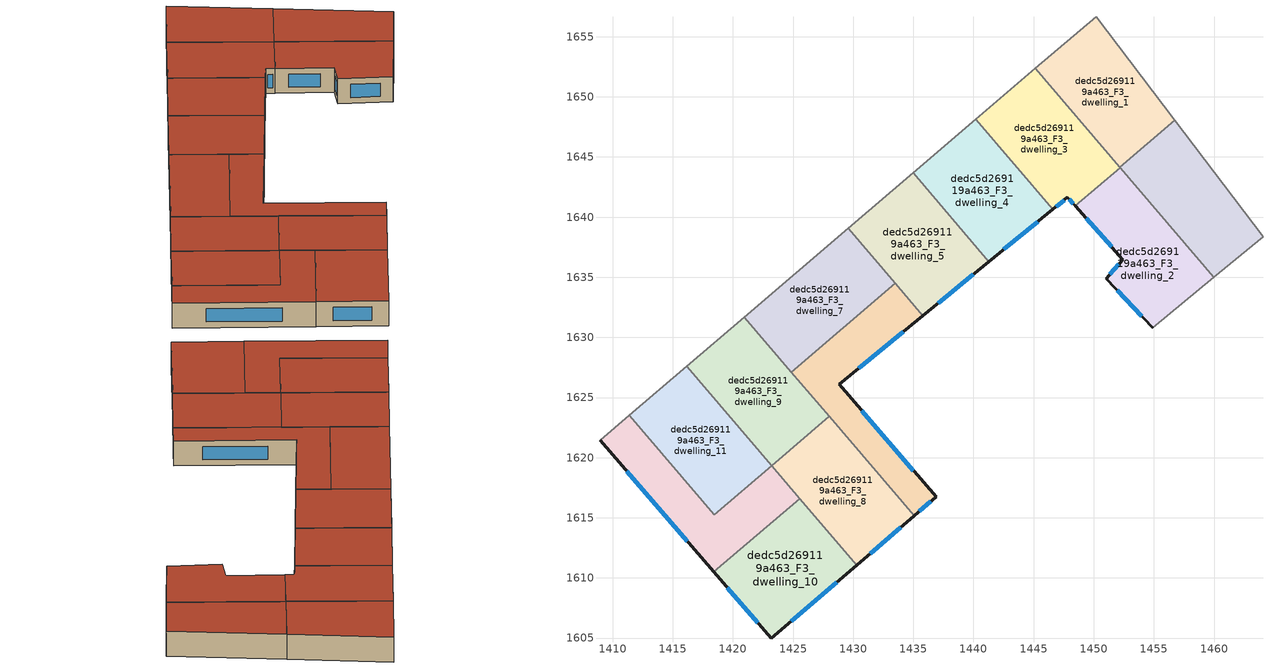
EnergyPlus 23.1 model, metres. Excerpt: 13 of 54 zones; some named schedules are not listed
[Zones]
dedc5d269119a463_F3_dwelling_0
 floor to dedc5d269119a463_F2_dwelling_0 (EU_floor_Construction): 1456.74,1648.04 1464.07,1638.38 1459.98,1634.99 1452.17,1644.14 z9
 wall to dedc5d269119a463_F3_dwelling_1 (EU_wall_Construction): 1456.74,1648.04 1452.17,1644.14 z9:12
 wall adiabatic (EU_wall_Construction): 1459.98,1634.99 1464.07,1638.38 1456.74,1648.04 z9:12
 wall to dedc5d269119a463_F3_dwelling_2 (EU_wall_Construction): 1452.19,1644.12 1459.98,1634.99 z9:12
 wall to dedc5d269119a463_F3_dwelling_3 (EU_wall_Construction): 1452.17,1644.14 1452.19,1644.12 z9:12
 roof outside (EU_roof_Construction): 1464.07,1638.38 1456.74,1648.04 1452.17,1644.14 1459.98,1634.99 z12
dedc5d269119a463_F3_dwelling_1
 floor to dedc5d269119a463_F2_dwelling_1 (EU_floor_Construction): 1450.2,1656.67 1456.74,1648.04 1452.17,1644.14 1445.15,1652.36 z9
 wall adiabatic (EU_wall_Construction): 1456.74,1648.04 1450.2,1656.67 1445.15,1652.36 z9:12
 wall to dedc5d269119a463_F3_dwelling_3 (EU_wall_Construction): 1445.15,1652.36 1452.17,1644.14 z9:12
 roof outside (EU_roof_Construction): 1456.74,1648.04 1450.2,1656.67 1445.15,1652.36 1452.17,1644.14 z12
dedc5d269119a463_F3_dwelling_10
 floor to dedc5d269119a463_F2_dwelling_10 (EU_floor_Construction): 1425.57,1616.6 1430.29,1611.07 1423.19,1604.98 1418.41,1610.5 z9
 wall outside (EU_wall_Construction): 1418.41,1610.5 1423.19,1604.98 1430.29,1611.07 z9:12
 wall to dedc5d269119a463_F3_dwelling_12 (EU_wall_Construction): 1425.57,1616.6 1418.41,1610.5 z9:12
 wall to dedc5d269119a463_F3_dwelling_8 (EU_wall_Construction): 1430.29,1611.07 1425.57,1616.6 z9:12
 window (EU_Window_Construction): 1419.54,1609.2 1422.07,1606.27 / 1424.86,1606.41 1428.62,1609.64 z9.7:11.3
 roof outside (EU_roof_Construction): 1430.29,1611.07 1425.57,1616.6 1418.41,1610.5 1423.19,1604.98 z12
dedc5d269119a463_F3_dwelling_11
 floor to dedc5d269119a463_F2_dwelling_11 (EU_floor_Construction): 1416.17,1627.61 1423.23,1619.33 1418.45,1615.25 1411.39,1623.53 z9
 wall to dedc5d269119a463_F3_dwelling_12 (EU_wall_Construction): 1411.39,1623.53 1418.45,1615.25 1423.23,1619.33 z9:12
 wall adiabatic (EU_wall_Construction): 1416.17,1627.61 1411.39,1623.53 z9:12
 wall to dedc5d269119a463_F3_dwelling_9 (EU_wall_Construction): 1423.23,1619.34 1416.17,1627.61 z9:12
 roof outside (EU_roof_Construction): 1423.23,1619.33 1416.17,1627.61 1411.39,1623.53 1418.45,1615.25 z12
dedc5d269119a463_F3_dwelling_12
 floor to dedc5d269119a463_F2_dwelling_12 (EU_floor_Construction): 1423.23,1619.33 1425.57,1616.6 1418.41,1610.5 1408.95,1621.44 1411.39,1623.53 1418.45,1615.25 z9
 wall outside (EU_wall_Construction): 1408.95,1621.44 1418.41,1610.5 z9:12
 wall adiabatic (EU_wall_Construction): 1411.39,1623.53 1408.95,1621.44 z9:12
 wall to dedc5d269119a463_F3_dwelling_8 (EU_wall_Construction): 1425.56,1616.6 1423.23,1619.33 z9:12
 window (EU_Window_Construction): 1411.17,1618.87 1416.19,1613.07 z9.7:11.3
 roof outside (EU_roof_Construction): 1425.57,1616.6 1423.23,1619.33 1418.45,1615.25 1411.39,1623.53 1408.95,1621.44 1418.41,1610.5 z12
dedc5d269119a463_F3_dwelling_2
 floor to dedc5d269119a463_F2_dwelling_2 (EU_floor_Construction): 1452.19,1644.12 1459.98,1634.99 1454.9,1630.8 1451.02,1634.88 1452.41,1636.47 1448.45,1640.93 z9
 wall outside (EU_wall_Construction): 1448.45,1640.93 1452.41,1636.47 1451.02,1634.88 1454.9,1630.8 z9:12
 wall to dedc5d269119a463_F3_dwelling_3 (EU_wall_Construction): 1452.19,1644.12 1448.45,1640.93 z9:12
 wall adiabatic (EU_wall_Construction): 1454.9,1630.8 1459.98,1634.99 z9:12
 window (EU_Window_Construction): 1451.93,1633.92 1453.99,1631.75 / 1452.08,1636.1 1451.35,1635.25 / 1449.38,1639.88 1451.48,1637.52 z9.7:11.3
 roof outside (EU_roof_Construction): 1459.98,1634.99 1452.19,1644.12 1448.45,1640.93 1452.41,1636.47 1451.02,1634.88 1454.9,1630.8 z12
dedc5d269119a463_F3_dwelling_3
 floor to dedc5d269119a463_F2_dwelling_3 (EU_floor_Construction): 1445.15,1652.36 1452.19,1644.12 1448.45,1640.93 1447.82,1641.65 1446.59,1640.64 1440.2,1648.13 z9
 wall outside (EU_wall_Construction): 1446.59,1640.64 1447.82,1641.65 1448.45,1640.93 z9:12
 wall adiabatic (EU_wall_Construction): 1445.15,1652.36 1440.2,1648.13 z9:12
 wall to dedc5d269119a463_F3_dwelling_4 (EU_wall_Construction): 1440.2,1648.13 1446.59,1640.64 z9:12
 window (EU_Window_Construction): 1447.97,1641.48 1448.3,1641.1 / 1446.88,1640.88 1447.53,1641.41 z9.7:11.3
 roof outside (EU_roof_Construction): 1452.19,1644.12 1445.15,1652.36 1440.2,1648.13 1446.59,1640.64 1447.82,1641.65 1448.45,1640.93 z12
dedc5d269119a463_F3_dwelling_4
 floor to dedc5d269119a463_F2_dwelling_4 (EU_floor_Construction): 1440.2,1648.13 1446.59,1640.64 1441.28,1636.29 1434.98,1643.67 z9
 wall outside (EU_wall_Construction): 1441.28,1636.29 1446.59,1640.64 z9:12
 wall adiabatic (EU_wall_Construction): 1440.2,1648.13 1434.98,1643.67 z9:12
 wall to dedc5d269119a463_F3_dwelling_5 (EU_wall_Construction): 1434.98,1643.67 1441.28,1636.29 z9:12
 window (EU_Window_Construction): 1442.53,1637.32 1445.34,1639.62 z9.7:11.3
 roof outside (EU_roof_Construction): 1446.59,1640.64 1440.2,1648.13 1434.98,1643.67 1441.28,1636.29 z12
dedc5d269119a463_F3_dwelling_5
 floor to dedc5d269119a463_F2_dwelling_5 (EU_floor_Construction): 1434.98,1643.67 1441.28,1636.29 1435.79,1631.79 1429.58,1639.06 z9
 wall outside (EU_wall_Construction): 1435.79,1631.79 1441.28,1636.29 z9:12
 wall adiabatic (EU_wall_Construction): 1434.98,1643.67 1429.58,1639.06 z9:12
 wall to dedc5d269119a463_F3_dwelling_7 (EU_wall_Construction): 1429.58,1639.06 1433.49,1634.48 z9:12
 wall to dedc5d269119a463_F3_dwelling_6 (EU_wall_Construction): 1433.49,1634.48 1435.79,1631.79 z9:12
 window (EU_Window_Construction): 1437.08,1632.85 1439.99,1635.24 z9.7:11.3
 roof outside (EU_roof_Construction): 1441.28,1636.29 1434.98,1643.67 1429.58,1639.06 1435.79,1631.79 z12
dedc5d269119a463_F3_dwelling_6
 floor to dedc5d269119a463_F2_dwelling_6 (EU_floor_Construction): 1435.79,1631.79 1428.83,1626.1 1436.89,1616.73 1435.06,1615.17 1424.86,1627.11 1433.49,1634.48 z9
 wall outside (EU_wall_Construction): 1435.06,1615.17 1436.89,1616.73 1428.83,1626.1 1435.79,1631.79 z9:12
 wall to dedc5d269119a463_F3_dwelling_7 (EU_wall_Construction): 1433.49,1634.48 1424.86,1627.11 z9:12
 wall to dedc5d269119a463_F3_dwelling_8 (EU_wall_Construction): 1428.01,1623.42 1435.06,1615.17 z9:12
 wall to dedc5d269119a463_F3_dwelling_9 (EU_wall_Construction): 1424.86,1627.11 1428.01,1623.42 z9:12
 window (EU_Window_Construction): 1435,1618.93 1430.72,1623.9 / 1435.49,1615.53 1436.46,1616.37 / 1430.47,1627.44 1434.15,1630.46 z9.7:11.3
 roof outside (EU_roof_Construction): 1436.89,1616.73 1428.83,1626.1 1435.79,1631.79 1433.49,1634.48 1424.86,1627.11 1435.06,1615.17 z12
dedc5d269119a463_F3_dwelling_7
 floor to dedc5d269119a463_F2_dwelling_7 (EU_floor_Construction): 1429.58,1639.06 1433.49,1634.48 1424.86,1627.11 1420.95,1631.69 z9
 wall adiabatic (EU_wall_Construction): 1429.58,1639.06 1420.95,1631.69 z9:12
 wall to dedc5d269119a463_F3_dwelling_9 (EU_wall_Construction): 1420.95,1631.69 1424.86,1627.11 z9:12
 roof outside (EU_roof_Construction): 1433.49,1634.48 1429.58,1639.06 1420.95,1631.69 1424.86,1627.11 z12
dedc5d269119a463_F3_dwelling_8
 floor to dedc5d269119a463_F2_dwelling_8 (EU_floor_Construction): 1428.01,1623.42 1435.06,1615.17 1430.29,1611.07 1423.23,1619.34 z9
 wall outside (EU_wall_Construction): 1430.29,1611.07 1435.06,1615.17 z9:12
 wall to dedc5d269119a463_F3_dwelling_9 (EU_wall_Construction): 1428.01,1623.42 1423.23,1619.34 z9:12
 window (EU_Window_Construction): 1431.41,1612.03 1433.94,1614.2 z9.7:11.3
 roof outside (EU_roof_Construction): 1435.06,1615.17 1428.01,1623.42 1423.23,1619.34 1430.29,1611.07 z12
dedc5d269119a463_F3_dwelling_9
 floor to dedc5d269119a463_F2_dwelling_9 (EU_floor_Construction): 1420.95,1631.69 1428.01,1623.42 1423.23,1619.34 1416.17,1627.61 z9
 wall adiabatic (EU_wall_Construction): 1420.95,1631.69 1416.17,1627.61 z9:12
 roof outside (EU_roof_Construction): 1428.01,1623.42 1420.95,1631.69 1416.17,1627.61 1423.23,1619.34 z12
[Building]
EU S2 Campaign: North Axis=0; Terrain=City; Solar Distribution=FullExterior
[Site:Location]
Budapest.Ferenc.Liszt.Intl.AP: Latitude=47.437; Longitude=19.256; Time Zone=1; Elevation=185
[SizingPeriod:WeatherFileDays]
AnnualSizingPeriod: Begin Month=1; Begin Day of Month=1; End Month=12; End Day of Month=31; Day of Week for Start Day=Monday; Use Weather File Daylight Saving Period=No; Use Weather File Rain and Snow Indicators=No
[MATERIAL]
EU_InternalMass_Material: Roughness=MediumRough; Thickness=0.1; Conductivity=1; Density=1800; Specific Heat=900; Thermal Absorptance=0.9; Solar Absorptance=0.7; Visible Absorptance=0.7
[MATERIAL:NOMASS] Roughness=MediumRough; Thermal Absorptance=0.9; Solar Absorptance=0.7; Visible Absorptance=0.7
Name | Thermal Resistance
EU_wall_NoMass | 0.832559
EU_roof_NoMass | 1.39638
EU_floor_NoMass | 0.872794
[WINDOWMATERIAL:SIMPLEGLAZINGSYSTEM]
EU_Window_SimpleGlazing: UFactor=2.79869; Solar Heat Gain Coefficient=0.75; Visible Transmittance=0.75
[CONSTRUCTION]
EU_wall_Construction: EU_wall_NoMass
EU_roof_Construction: EU_roof_NoMass
EU_floor_Construction: EU_floor_NoMass
EU_Window_Construction: EU_Window_SimpleGlazing
EU_InternalMass_Construction: EU_InternalMass_Material
[ZONE] Type=1; Multiplier=1; Ceiling Height=autocalculate; Floor Area=autocalculate; Part of Total Floor Area=Yes
Name | Volume
dedc5d269119a463_F3_dwelling_0; dedc5d269119a463_F3_dwelling_10 | 205.033
dedc5d269119a463_F3_dwelling_1 | 205.01
dedc5d269119a463_F3_dwelling_11 | 205.008
dedc5d269119a463_F3_dwelling_12 | 205.024
dedc5d269119a463_F3_dwelling_2; dedc5d269119a463_F3_dwelling_3 | 206.947
dedc5d269119a463_F3_dwelling_4 | 201.192
dedc5d269119a463_F3_dwelling_5; dedc5d269119a463_F3_dwelling_7 | 205.021
dedc5d269119a463_F3_dwelling_6 | 205
dedc5d269119a463_F3_dwelling_8 | 205.044
dedc5d269119a463_F3_dwelling_9 | 205.027
[INTERNALMASS] Construction=EU_InternalMass_Construction
Name | Zone or ZoneList | Surface Area
dedc5d269119a463_F3_dwelling_0_EU_InternalMass | dedc5d269119a463_F3_dwelling_0 | 68.3447
dedc5d269119a463_F3_dwelling_1_EU_InternalMass | dedc5d269119a463_F3_dwelling_1 | 68.3371
dedc5d269119a463_F3_dwelling_2_EU_InternalMass | dedc5d269119a463_F3_dwelling_2 | 68.9816
dedc5d269119a463_F3_dwelling_3_EU_InternalMass | dedc5d269119a463_F3_dwelling_3 | 68.9829
dedc5d269119a463_F3_dwelling_4_EU_InternalMass | dedc5d269119a463_F3_dwelling_4 | 67.0638
dedc5d269119a463_F3_dwelling_5_EU_InternalMass | dedc5d269119a463_F3_dwelling_5 | 68.3403
dedc5d269119a463_F3_dwelling_6_EU_InternalMass | dedc5d269119a463_F3_dwelling_6 | 68.3325
dedc5d269119a463_F3_dwelling_7_EU_InternalMass | dedc5d269119a463_F3_dwelling_7 | 68.3415
dedc5d269119a463_F3_dwelling_8_EU_InternalMass | dedc5d269119a463_F3_dwelling_8 | 68.3471
dedc5d269119a463_F3_dwelling_9_EU_InternalMass | dedc5d269119a463_F3_dwelling_9 | 68.343
dedc5d269119a463_F3_dwelling_10_EU_InternalMass | dedc5d269119a463_F3_dwelling_10 | 68.3455
dedc5d269119a463_F3_dwelling_11_EU_InternalMass | dedc5d269119a463_F3_dwelling_11 | 68.3355
dedc5d269119a463_F3_dwelling_12_EU_InternalMass | dedc5d269119a463_F3_dwelling_12 | 68.3415
[OTHEREQUIPMENT] Fuel Type=Electricity; Design Level Calculation Method=Watts/Area; Power per Zone Floor Area=1; Fraction Latent=0; Fraction Radiant=0; Fraction Lost=0; Carbon Dioxide Generation Rate=0; EndUse Subcategory=EU_Step8_InternalGains
Name | Zone or ZoneList or Space or SpaceList | Schedule
EU_Step8_InternalGain_dedc5d269119a463_F3_dwelling_0_f000 | dedc5d269119a463_F3_dwelling_0 | EU_Step8_GainSchedule_dedc5d269119a463_F3_dwelling_0_f000
EU_Step8_InternalGain_dedc5d269119a463_F3_dwelling_1_f000 | dedc5d269119a463_F3_dwelling_1 | EU_Step8_GainSchedule_dedc5d269119a463_F3_dwelling_1_f000
EU_Step8_InternalGain_dedc5d269119a463_F3_dwelling_2_f000 | dedc5d269119a463_F3_dwelling_2 | EU_Step8_GainSchedule_dedc5d269119a463_F3_dwelling_2_f000
EU_Step8_InternalGain_dedc5d269119a463_F3_dwelling_3_f000 | dedc5d269119a463_F3_dwelling_3 | EU_Step8_GainSchedule_dedc5d269119a463_F3_dwelling_3_f000
EU_Step8_InternalGain_dedc5d269119a463_F3_dwelling_4_f000 | dedc5d269119a463_F3_dwelling_4 | EU_Step8_GainSchedule_dedc5d269119a463_F3_dwelling_4_f000
EU_Step8_InternalGain_dedc5d269119a463_F3_dwelling_5_f000 | dedc5d269119a463_F3_dwelling_5 | EU_Step8_GainSchedule_dedc5d269119a463_F3_dwelling_5_f000
EU_Step8_InternalGain_dedc5d269119a463_F3_dwelling_6_f000 | dedc5d269119a463_F3_dwelling_6 | EU_Step8_GainSchedule_dedc5d269119a463_F3_dwelling_6_f000
EU_Step8_InternalGain_dedc5d269119a463_F3_dwelling_7_f000 | dedc5d269119a463_F3_dwelling_7 | EU_Step8_GainSchedule_dedc5d269119a463_F3_dwelling_7_f000
EU_Step8_InternalGain_dedc5d269119a463_F3_dwelling_8_f000 | dedc5d269119a463_F3_dwelling_8 | EU_Step8_GainSchedule_dedc5d269119a463_F3_dwelling_8_f000
EU_Step8_InternalGain_dedc5d269119a463_F3_dwelling_9_f000 | dedc5d269119a463_F3_dwelling_9 | EU_Step8_GainSchedule_dedc5d269119a463_F3_dwelling_9_f000
EU_Step8_InternalGain_dedc5d269119a463_F3_dwelling_10_f000 | dedc5d269119a463_F3_dwelling_10 | EU_Step8_GainSchedule_dedc5d269119a463_F3_dwelling_10_f000
EU_Step8_InternalGain_dedc5d269119a463_F3_dwelling_11_f000 | dedc5d269119a463_F3_dwelling_11 | EU_Step8_GainSchedule_dedc5d269119a463_F3_dwelling_11_f000
EU_Step8_InternalGain_dedc5d269119a463_F3_dwelling_12_f000 | dedc5d269119a463_F3_dwelling_12 | EU_Step8_GainSchedule_dedc5d269119a463_F3_dwelling_12_f000
[ZONEVENTILATION:DESIGNFLOWRATE] Schedule=EU_AlwaysOn; Design Flow Rate Calculation Method=AirChanges/Hour; Air Changes per Hour=0.475469; Ventilation Type=Natural; Fan Pressure Rise=0; Fan Total Efficiency=1; Constant Term Coefficient=1; Temperature Term Coefficient=0; Velocity Term Coefficient=0; Velocity Squared Term Coefficient=0; Minimum Indoor Temperature=-100; Maximum Indoor Temperature=100; Delta Temperature=-100; Minimum Outdoor Temperature=-100; Maximum Outdoor Temperature=100; Maximum Wind Speed=40
Name | Zone or ZoneList or Space or SpaceList
EU_ConstantAir_dedc5d269119a463_F3_dwelling_0 | dedc5d269119a463_F3_dwelling_0
EU_ConstantAir_dedc5d269119a463_F3_dwelling_1 | dedc5d269119a463_F3_dwelling_1
EU_ConstantAir_dedc5d269119a463_F3_dwelling_2 | dedc5d269119a463_F3_dwelling_2
EU_ConstantAir_dedc5d269119a463_F3_dwelling_3 | dedc5d269119a463_F3_dwelling_3
EU_ConstantAir_dedc5d269119a463_F3_dwelling_4 | dedc5d269119a463_F3_dwelling_4
EU_ConstantAir_dedc5d269119a463_F3_dwelling_5 | dedc5d269119a463_F3_dwelling_5
EU_ConstantAir_dedc5d269119a463_F3_dwelling_6 | dedc5d269119a463_F3_dwelling_6
EU_ConstantAir_dedc5d269119a463_F3_dwelling_7 | dedc5d269119a463_F3_dwelling_7
EU_ConstantAir_dedc5d269119a463_F3_dwelling_8 | dedc5d269119a463_F3_dwelling_8
EU_ConstantAir_dedc5d269119a463_F3_dwelling_9 | dedc5d269119a463_F3_dwelling_9
EU_ConstantAir_dedc5d269119a463_F3_dwelling_10 | dedc5d269119a463_F3_dwelling_10
EU_ConstantAir_dedc5d269119a463_F3_dwelling_11 | dedc5d269119a463_F3_dwelling_11
EU_ConstantAir_dedc5d269119a463_F3_dwelling_12 | dedc5d269119a463_F3_dwelling_12
[HVACTEMPLATE:ZONE:IDEALLOADSAIRSYSTEM] System Availability Schedule=EU_AlwaysOn; Maximum Heating Supply Air Temperature=50; Minimum Cooling Supply Air Temperature=13; Maximum Heating Supply Air Humidity Ratio=0.0156; Minimum Cooling Supply Air Humidity Ratio=0.0077; Heating Limit=NoLimit; Cooling Limit=NoLimit; Heating Availability Schedule=EU_AlwaysOn; Cooling Availability Schedule=EU_CoolingOff; Dehumidification Control Type=ConstantSensibleHeatRatio; Cooling Sensible Heat Ratio=0.7; Dehumidification Setpoint=60; Humidification Control Type=None; Humidification Setpoint=30; Outdoor Air Method=None; Outdoor Air Flow Rate per Person=0.00944; Outdoor Air Flow Rate per Zone Floor Area=0; Outdoor Air Flow Rate per Zone=0; Demand Controlled Ventilation Type=None; Outdoor Air Economizer Type=NoEconomizer; Heat Recovery Type=None; Sensible Heat Recovery Effectiveness=0.7; Latent Heat Recovery Effectiveness=0.65
Name | Template Thermostat
dedc5d269119a463_F3_dwelling_0 | EU_HeatOnly_dedc5d269119a463_F3_dwelling_0
dedc5d269119a463_F3_dwelling_1 | EU_HeatOnly_dedc5d269119a463_F3_dwelling_1
dedc5d269119a463_F3_dwelling_2 | EU_HeatOnly_dedc5d269119a463_F3_dwelling_2
dedc5d269119a463_F3_dwelling_3 | EU_HeatOnly_dedc5d269119a463_F3_dwelling_3
dedc5d269119a463_F3_dwelling_4 | EU_HeatOnly_dedc5d269119a463_F3_dwelling_4
dedc5d269119a463_F3_dwelling_5 | EU_HeatOnly_dedc5d269119a463_F3_dwelling_5
dedc5d269119a463_F3_dwelling_6 | EU_HeatOnly_dedc5d269119a463_F3_dwelling_6
dedc5d269119a463_F3_dwelling_7 | EU_HeatOnly_dedc5d269119a463_F3_dwelling_7
dedc5d269119a463_F3_dwelling_8 | EU_HeatOnly_dedc5d269119a463_F3_dwelling_8
dedc5d269119a463_F3_dwelling_9 | EU_HeatOnly_dedc5d269119a463_F3_dwelling_9
dedc5d269119a463_F3_dwelling_10 | EU_HeatOnly_dedc5d269119a463_F3_dwelling_10
dedc5d269119a463_F3_dwelling_11 | EU_HeatOnly_dedc5d269119a463_F3_dwelling_11
dedc5d269119a463_F3_dwelling_12 | EU_HeatOnly_dedc5d269119a463_F3_dwelling_12
[SIZING:ZONE] Zone Cooling Design Supply Air Temperature Input Method=SupplyAirTemperature; Zone Cooling Design Supply Air Temperature=13; Zone Heating Design Supply Air Temperature Input Method=SupplyAirTemperature; Zone Heating Design Supply Air Temperature=50; Zone Cooling Design Supply Air Humidity Ratio=0.008; Zone Heating Design Supply Air Humidity Ratio=0.008; Cooling Design Air Flow Method=DesignDay; Cooling Design Air Flow Rate=0; Cooling Minimum Air Flow per Zone Floor Area=0.000762; Cooling Minimum Air Flow=0; Cooling Minimum Air Flow Fraction=0.2; Heating Design Air Flow Method=DesignDay; Heating Design Air Flow Rate=0; Heating Maximum Air Flow per Zone Floor Area=0.002032; Heating Maximum Air Flow=0.141576; Heating Maximum Air Flow Fraction=0.3; Account for Dedicated Outdoor Air System=No; Dedicated Outdoor Air System Control Strategy=NeutralSupplyAir; Dedicated Outdoor Air Low Setpoint Temperature for Design=autosize; Dedicated Outdoor Air High Setpoint Temperature for Design=autosize; Zone Load Sizing Method=Sensible Load Only No Latent Load; Zone Latent Cooling Design Supply Air Humidity Ratio Input Method=HumidityRatioDifference; Zone Cooling Design Supply Air Humidity Ratio Difference=0.005; Zone Latent Heating Design Supply Air Humidity Ratio Input Method=HumidityRatioDifference; Zone Humidification Design Supply Air Humidity Ratio Difference=0.005
dedc5d269119a463_F3_dwelling_0; dedc5d269119a463_F3_dwelling_1; dedc5d269119a463_F3_dwelling_2; dedc5d269119a463_F3_dwelling_3; dedc5d269119a463_F3_dwelling_4; dedc5d269119a463_F3_dwelling_5; dedc5d269119a463_F3_dwelling_6; dedc5d269119a463_F3_dwelling_7; dedc5d269119a463_F3_dwelling_8; dedc5d269119a463_F3_dwelling_9; dedc5d269119a463_F3_dwelling_10; dedc5d269119a463_F3_dwelling_11; dedc5d269119a463_F3_dwelling_12
[SCHEDULE:FILE] Column Number=1; Rows to Skip at Top=0; Number of Hours of Data=8760; Column Separator=Comma; Interpolate to Timestep=No; Minutes per Item=60; Adjust Schedule for Daylight Savings=Yes
Name | File
EU_Step8_GainSchedule_dedc5d269119a463_F3_dwelling_0_f000 | ../../schedules/dedc5d269119a463/dedc5d269119a463_F3_dwelling_0_f000_gain.csv
EU_Step8_GainSchedule_dedc5d269119a463_F3_dwelling_1_f000 | ../../schedules/dedc5d269119a463/dedc5d269119a463_F3_dwelling_1_f000_gain.csv
EU_Step8_GainSchedule_dedc5d269119a463_F3_dwelling_2_f000 | ../../schedules/dedc5d269119a463/dedc5d269119a463_F3_dwelling_2_f000_gain.csv
EU_Step8_GainSchedule_dedc5d269119a463_F3_dwelling_3_f000 | ../../schedules/dedc5d269119a463/dedc5d269119a463_F3_dwelling_3_f000_gain.csv
EU_Step8_GainSchedule_dedc5d269119a463_F3_dwelling_4_f000 | ../../schedules/dedc5d269119a463/dedc5d269119a463_F3_dwelling_4_f000_gain.csv
EU_Step8_GainSchedule_dedc5d269119a463_F3_dwelling_5_f000 | ../../schedules/dedc5d269119a463/dedc5d269119a463_F3_dwelling_5_f000_gain.csv
EU_Step8_GainSchedule_dedc5d269119a463_F3_dwelling_6_f000 | ../../schedules/dedc5d269119a463/dedc5d269119a463_F3_dwelling_6_f000_gain.csv
EU_Step8_GainSchedule_dedc5d269119a463_F3_dwelling_7_f000 | ../../schedules/dedc5d269119a463/dedc5d269119a463_F3_dwelling_7_f000_gain.csv
EU_Step8_GainSchedule_dedc5d269119a463_F3_dwelling_8_f000 | ../../schedules/dedc5d269119a463/dedc5d269119a463_F3_dwelling_8_f000_gain.csv
EU_Step8_GainSchedule_dedc5d269119a463_F3_dwelling_9_f000 | ../../schedules/dedc5d269119a463/dedc5d269119a463_F3_dwelling_9_f000_gain.csv
